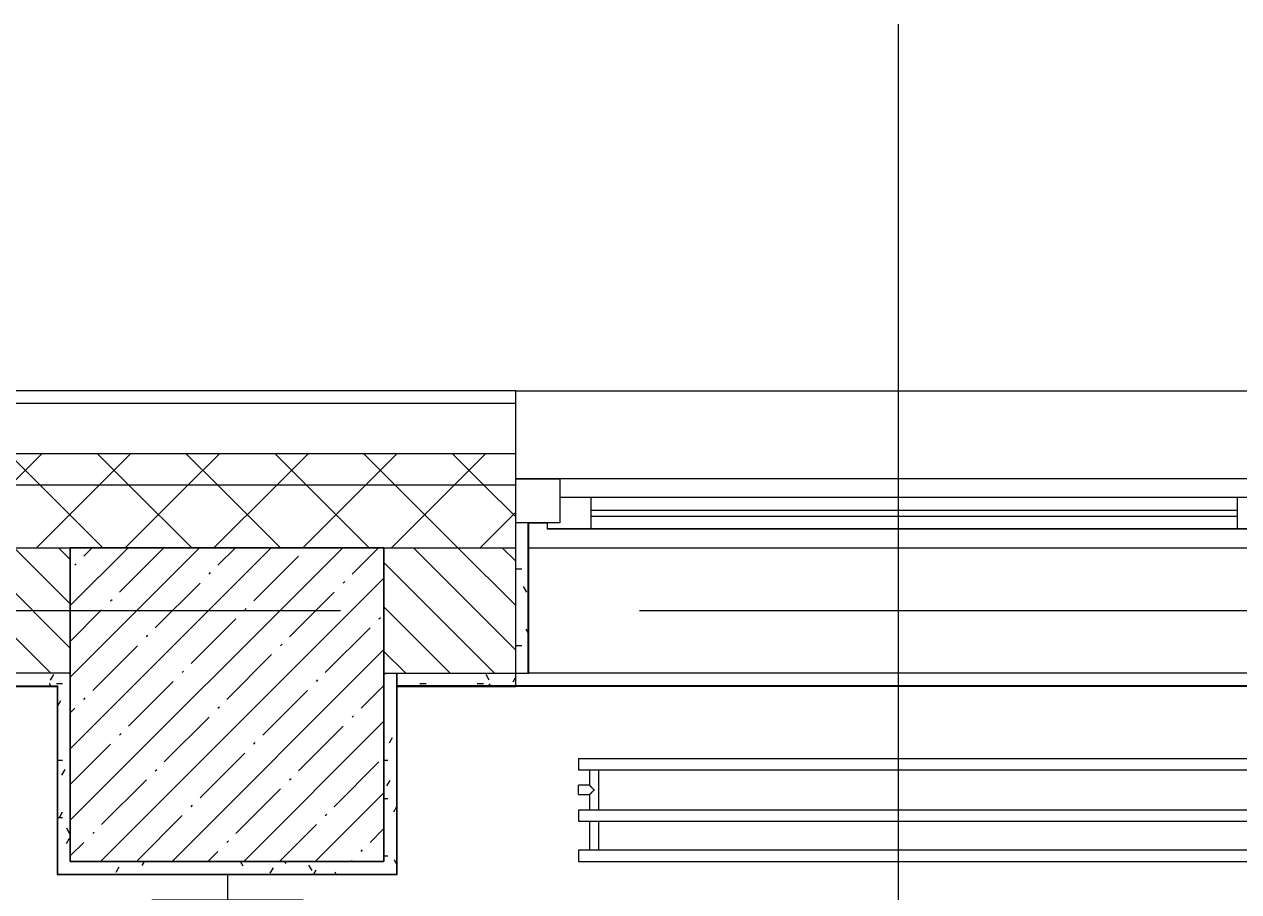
# Model space of a CAD drawing. Header units: millimetres. Extents: x 35111 to 235598, y -8553 to 29000.
# Drawn here: x 73467 to 75402, y 26552 to 27934 of the extents above; entities that cross this region are included whole.
import ezdxf

# ---------------------------------------------------------------- set-up
doc = ezdxf.new("R2010")
doc.units = ezdxf.units.MM
doc.linetypes.add('Осевая', pattern=[3175, 635, -476.25, 1587.5, -476.25])
for name, color, linetype, lineweight in [('A-ANNO-DIMS', 7, 'Continuous', 9), ('A-ANNO-DIMS-100', 7, 'Continuous', 9), ('A-DETL-GENF', 7, 'Continuous', 9), ('A-GLAZ', 7, 'Continuous', 9), ('A-GLAZ-1', 7, 'Continuous', 13), ('A-WALL', 7, 'Continuous', 9), ('I-WALL', 7, 'Continuous', 9), ('M-EQPM', 7, 'Continuous', 9), ('S-COLS', 7, 'Continuous', 9), ('Оси', 7, 'Continuous', 9), ('Оси-2', 7, 'Осевая', 9), ('Электрические приборы', 7, 'Continuous', 9)]:
    doc.layers.add(name, color=color, linetype=linetype, lineweight=lineweight)
for name, color, linetype, lineweight, true_color in [('A-WALL-1', 7, 'Continuous', 9, 0x3c3c3c), ('A-WALL-FNSH-1', 7, 'Continuous', 9, 0x3c3c3c), ('Оси розеток', 7, 'Continuous', 9, 0xff1e23)]:
    doc.layers.add(name, color=color, linetype=linetype, lineweight=lineweight, true_color=true_color)
doc.styles.add('ISOCPEUR', font='isocpeur.ttf', dxfattribs={"width": 0.9, "height": 250})
doc.dimstyles.new('ISO-2_5_0_9К_БОЛЬШОЙ_2', dxfattribs={"dimscale": 304.8, "dimtxt": 248.995294, "dimasz": 0.492126, "dimexe": 0.393701, "dimexo": 0.984252, "dimgap": 0, "dimtad": 1, "dimdec": 0, "dimrnd": 10, "dimzin": 0, "dimdsep": 46, "dimtxsty": 'ISOCPEUR', "dimblk1": 'OBLIQUE', "dimblk2": 'OBLIQUE', "dimsah": 1, "dimcen": 0.09, "dimdle": 0.393701, "dimazin": 0, "dimtfac": 1, "dimtdec": 4, "dimtix": 1, "dimtmove": 1, "dimatfit": 3, "dimfxl": 1, "dimtvp": 1, "dimtolj": 1, "dimtzin": 0, "dimarcsym": 2})
pattern_1 = [(45, (0, 0), (-70.71068, 70.71068), []), (135, (0, 0), (-70.71068, -70.71068), [])]
pattern_2 = [(0, (0, 0), (121.92, 30.48), [10.058, -81.382, 10.058, -81.382, -487.68]), (0, (0, 0), (121.92, 30.48), [-182.88, 10.058, -172.822, 10.058, -81.382, -213.36]), (0, (0, 0), (121.92, 30.48), [-457.2, 10.058, -50.902, 10.058, -142.342]), (120, (45.72, 15.24), (-87.356454, 90.345817), [10.058, -81.382, 10.058, -81.382, -487.68]), (120, (45.72, 15.24), (-87.356454, 90.345817), [-182.88, 10.058, -172.822, 10.058, -81.382, -213.36]), (120, (45.72, 15.24), (-87.356454, 90.345817), [-457.2, 10.058, -50.902, 10.058, -142.342]), (240, (60.96, 76.2), (-34.563546, -120.825817), [10.058, -81.382, 10.058, -81.382, -487.68]), (240, (60.96, 76.2), (-34.563546, -120.825817), [-182.88, 10.058, -172.822, 10.058, -81.382, -213.36]), (240, (60.96, 76.2), (-34.563546, -120.825817), [-457.2, 10.058, -50.902, 10.058, -142.342])]

# ---------------------------------------------------------------- blocks, each defined once
blk = doc.blocks.new('120_Окно_СКБ_2Ст - 120_Окно_СКБ_2Ст 2100х2400 _мал створка справа_-19092174-План размещения напольных электротехнических лючков и розеток 3 этажа в осях 12-23')
at = {"layer": 'A-GLAZ'}
for p, q in [((1050, -5), (-1050, -5)), ((-930, -55), (100, -55)), ((-1030, -75), (-1000, -75)), ((100, -65), (-930, -65))]:
    blk.add_line(p, q, dxfattribs=at)
at = {"layer": 'A-GLAZ-1'}
for p, q in [((-1050, -75), (-1050, -5)), ((-1050, -5), (-980, -5)), ((-980, -5), (-980, -75)), ((150, -35), (-980, -35)), ((-980, -35), (-980, -75)), ((-930, -85), (-930, -35)), ((100, -85), (100, -35)), ((-980, -75), (-1050, -75)), ((-980, -75), (-1000, -75)), ((-1000, -75), (-1000, -85)), ((-1000, -85), (170, -85)), ((170, -85), (-1000, -85))]:
    blk.add_line(p, q, dxfattribs=at)
blk = doc.blocks.new('Блок Розеток и Выключателей - Блок Розеток и Выключателей_SK1-V143-План размещения напольных электротехнических лючков и розеток 3 этажа в осях 12-23')
at = {"layer": 'A-DETL-GENF'}
for p, q in [((-120, -40), (0, -40)), ((-120, -160), (-120, -40)), ((0, -40), (120, -40)), ((0, -160), (0, -40)), ((0, -40), (0, -160)), ((120, -40), (120, -160)), ((0, -160), (-120, -160)), ((120, -160), (0, -160))]:
    blk.add_line(p, q, dxfattribs=at)
for centre, radius in [((-60, -100), 42), ((60, -100), 42), ((-75.6, -100), 4.8), ((-44.4, -100), 4.8), ((44.4, -100), 4.8), ((75.6, -100), 4.8)]:
    blk.add_circle(centre, radius, dxfattribs=at)
at = {"layer": 'Оси розеток'}
blk.add_line((0, 0), (0, -40), dxfattribs=at)
blk = doc.blocks.new('radiator_prado_classic_z_tip_30_po exemplyaru - Classic Z Тип 30-500-30677910-План размещения напольных электротехнических лючков и розеток 3 этажа в осях 12-23')
at = {"layer": 'M-EQPM'}
for p, q in [((2000, 228), (0, 228)), ((2000, 210), (2000, 228)), ((0, 210), (2000, 210)), ((1967.5, 210), (1967.5, 164)), ((1982.5, 164), (1982.5, 210)), ((2000, 164), (0, 164)), ((2000, 146), (2000, 164)), ((0, 146), (2000, 146)), ((1967.5, 146), (1967.5, 82)), ((1982.5, 121.5), (1982.5, 146)), ((2000, 121.5), (1982.5, 121.5)), ((2000, 121.5), (1982.5, 121.5)), ((2000, 121.5), (2000, 106.5)), ((2000, 121.2), (2000, 121.5)), ((2000, 121.5), (2000, 121.2)), ((2000, 121.2), (2000, 121.5)), ((1982.5, 82), (1982.5, 106.5)), ((1982.5, 106.5), (2000, 106.5)), ((1982.5, 106.5), (2000, 106.5)), ((2000, 106.5), (2000, 106.8)), ((2000, 106.8), (2000, 106.5)), ((2000, 106.5), (2000, 106.8)), ((2000, 82), (0, 82)), ((2000, 64), (2000, 82)), ((2000, 64), (0, 64))]:
    blk.add_line(p, q, dxfattribs=at)
for points, knots in [([(1975, 114), (1975.5, 114.5), (1976.4, 115.4), (1977.6, 116.6), (1978.4, 117.4), (1978.9, 117.9), (1979.2, 118.2), (1979.5, 118.5), (1979.8, 118.8), (1980.1, 119.2), (1980.4, 119.4), (1980.7, 119.7), (1981, 120), (1981.3, 120.3), (1981.5, 120.5), (1981.7, 120.7), (1981.9, 120.9), (1982.1, 121.1), (1982.2, 121.2), (1982.3, 121.3), (1982.5, 121.5), (1982.5, 121.5), (1982.5, 121.5)], [0, 0, 0, 0, 0.142857, 0.285714, 0.357143, 0.392857, 0.428571, 0.464286, 0.5, 0.535714, 0.571429, 0.607143, 0.642857, 0.678571, 0.714286, 0.75, 0.785714, 0.821429, 0.857143, 0.892857, 0.928571, 1, 1, 1, 1]), ([(1982.5, 106.5), (1982.5, 106.5), (1982.5, 106.5), (1982.3, 106.7), (1982.2, 106.8), (1982.1, 106.9), (1981.9, 107.1), (1981.7, 107.3), (1981.5, 107.5), (1981.3, 107.7), (1981, 108), (1980.7, 108.3), (1980.4, 108.6), (1980.1, 108.8), (1979.7, 109.3), (1979.3, 109.7), (1978.9, 110.1), (1978.4, 110.6), (1977.6, 111.4), (1976.4, 112.6), (1975.5, 113.5), (1975, 114)], [0, 0, 0, 0, 0.071429, 0.107143, 0.142857, 0.178571, 0.214286, 0.25, 0.285714, 0.321429, 0.357143, 0.392857, 0.428571, 0.464286, 0.5, 0.571429, 0.607143, 0.642857, 0.714286, 0.857143, 1, 1, 1, 1])]:
    blk.add_open_spline(points, degree=3, knots=knots, dxfattribs=at)
blk = doc.blocks.new('DIMBLOCK21-План размещения напольных электротехнических лючков и розеток 3 этажа в осях 12-23')
at = {"layer": 'A-ANNO-DIMS-100'}
for p, q in [((73520, 26280), (73520, 25975.6)), ((73520, 26095.6), (73520, 26280)), ((73790.5, 26119), (73790.5, 25975.6)), ((73790.5, 26095.6), (73790.5, 26119)), ((73018.1, 26095.6), (73592.1, 26095.6)), ((73400, 26095.6), (73790.5, 26095.6)), ((73592.1, 26095.6), (73655.2, 26095.6))]:
    blk.add_line(p, q, dxfattribs=at)
at = {"layer": 'A-ANNO-DIMS-100', "lineweight": 20}
for p, q in [((73520, 26095.6), (73595, 26170.6)), ((73790.5, 26095.6), (73865.5, 26170.6)), ((73520, 26095.6), (73445, 26020.6)), ((73790.5, 26095.6), (73715.5, 26020.6))]:
    blk.add_line(p, q, dxfattribs=at)
at = {"layer": 'A-ANNO-DIMS-100', "color": 0, "insert": (73018.1, 26422.2), "char_height": 250, "width": 568.858, "attachment_point": 1, "line_spacing_factor": 1.149209, "style": 'ISOCPEUR'}
blk.add_mtext('270', dxfattribs=at)
blk = doc.blocks.new('_Oblique')
at = {"color": 0, "linetype": 'ByBlock', "lineweight": -2}
blk.add_line((-0.5, -0.5), (0.5, 0.5), dxfattribs=at)
blk = doc.blocks.new('DIMBLOCK22-План размещения напольных электротехнических лючков и розеток 3 этажа в осях 12-23')
at = {"layer": 'A-ANNO-DIMS-100'}
for p, q in [((74060, 26280), (74060, 25975.6)), ((74060, 26095.6), (74060, 26280)), ((73790.5, 26119), (73790.5, 25975.6)), ((73790.5, 26095.6), (73790.5, 26119)), ((73790.5, 26095.6), (74180, 26095.6)), ((74000.8, 26095.6), (73925.2, 26095.6)), ((74574.8, 26095.6), (74000.8, 26095.6))]:
    blk.add_line(p, q, dxfattribs=at)
at = {"layer": 'A-ANNO-DIMS-100', "lineweight": 20}
for p, q in [((73790.5, 26095.6), (73865.5, 26170.6)), ((74060, 26095.6), (74135, 26170.6)), ((73790.5, 26095.6), (73715.5, 26020.6)), ((74060, 26095.6), (73985, 26020.6))]:
    blk.add_line(p, q, dxfattribs=at)
at = {"layer": 'A-ANNO-DIMS-100', "color": 0, "insert": (74100.8, 26422.2), "char_height": 250, "width": 568.858, "attachment_point": 1, "line_spacing_factor": 1.149209, "style": 'ISOCPEUR'}
blk.add_mtext('270', dxfattribs=at)

msp = doc.modelspace()

# ---------------------------------------------------------------- hatches: boundary and pattern name
at = {"layer": 'A-WALL'}
h = msp.add_hatch(dxfattribs=at)
h.set_pattern_fill('FP_20', color=256, style=0, pattern_type=2)
h.set_pattern_definition(pattern_1)
h.paths.add_polyline_path([(84500.7, 27200), (84500.7, 27250), (80350, 27250), (80350, 27200), (81914.4, 27200)])
h.paths.add_polyline_path([(76350, 27200), (77250, 27200), (77250, 27250), (76350, 27250)])
h.paths.add_polyline_path([(73907.1, 27200), (74250, 27200), (74250, 27250), (72910, 27250), (72910, 27200), (73179.2, 27200)])
h.paths.add_polyline_path([(70810, 27200), (70810, 27250), (69610, 27250), (69610, 27200), (70267.5, 27200)])
h.paths.add_polyline_path([(67110, 27200), (67110, 27250), (66560, 27250), (66560, 27200), (66627.8, 27200)])
h = msp.add_hatch(dxfattribs=at)
h.set_pattern_fill('FP_20', color=256, style=0, pattern_type=2)
h.set_pattern_definition(pattern_1)
h.paths.add_polyline_path([(84500.7, 27100), (84500.7, 27200), (80350, 27200), (80350, 27100), (81914.4, 27100)])
h.paths.add_polyline_path([(76818.9, 27100), (77250, 27100), (77250, 27200), (76350, 27200), (76350, 27100)])
h.paths.add_polyline_path([(74250, 27100), (74250, 27200), (72910, 27200), (72910, 27100), (73907.1, 27100)])
h.paths.add_polyline_path([(70810, 27100), (70810, 27200), (69610, 27200), (69610, 27100), (70267.5, 27100)])
h.paths.add_polyline_path([(67110, 27100), (67110, 27200), (66560, 27200), (66560, 27100), (66627.8, 27100)])
h = msp.add_hatch(dxfattribs=at)
h.set_pattern_fill('FP_19', color=256, style=0, pattern_type=2)
h.set_pattern_definition([(135, (0, 0), (-35.35534, -35.35534), [])])
h.paths.add_polyline_path([(84200, 26900), (84200, 27100), (81150, 27100), (81150, 26900), (83225.1, 26900)])
h.paths.add_polyline_path([(80350, 26900), (80650, 26900), (80650, 27100), (80350, 27100), (80350, 26943.3)])
h.paths.add_polyline_path([(76454.9, 26900), (76750, 26900), (76750, 27100), (76350, 27100), (76350, 26900)])
h.paths.add_polyline_path([(74250, 26900), (74250, 27100), (74040, 27100), (74040, 26900), (74061, 26900)])
h.paths.add_polyline_path([(73540, 26900), (73540, 27100), (72910, 27100), (72910, 26900), (73361.2, 26900)])
h.paths.add_polyline_path([(69610, 26900), (70310, 26900), (70310, 27100), (69610, 27100)])
h.paths.add_polyline_path([(66781, 26900), (67110, 26900), (67110, 27100), (66760, 27100), (66760, 26900), (66780, 26900)])
at = {"layer": 'I-WALL'}
h = msp.add_hatch(dxfattribs=at)
h.set_pattern_fill('FP_71', color=256, style=0, pattern_type=2)
h.set_pattern_definition(pattern_2)
h.paths.add_polyline_path([(74270, 26900), (74270, 27140), (74250, 27140), (74250, 26900)])
h = msp.add_hatch(dxfattribs=at)
h.set_pattern_fill('FP_71', color=256, style=0, pattern_type=2)
h.set_pattern_definition(pattern_2)
h.paths.add_polyline_path([(73520, 26880), (73540, 26880), (73540, 26900), (72910, 26900), (72910, 26880), (73361.2, 26880)])
h = msp.add_hatch(dxfattribs=at)
h.set_pattern_fill('FP_71', color=256, style=0, pattern_type=2)
h.set_pattern_definition(pattern_2)
h.paths.add_polyline_path([(74060, 26600), (74060, 26900), (74040, 26900), (74040, 26600)])
h = msp.add_hatch(dxfattribs=at)
h.set_pattern_fill('FP_71', color=256, style=0, pattern_type=2)
h.set_pattern_definition(pattern_2)
h.paths.add_polyline_path([(76750, 26880), (76750, 26900), (76350, 26900), (76350, 26880), (76730, 26880)])
h.paths.add_polyline_path([(74060, 26880), (74250, 26880), (74250, 26900), (74060, 26900)])
h = msp.add_hatch(dxfattribs=at)
h.set_pattern_fill('FP_71', color=256, style=0, pattern_type=2)
h.set_pattern_definition(pattern_2)
h.paths.add_polyline_path([(73520, 26580), (73540, 26580), (73540, 26880), (73520, 26879), (73520, 26727.3)])
h = msp.add_hatch(dxfattribs=at)
h.set_pattern_fill('FP_71', color=256, style=0, pattern_type=2)
h.set_pattern_definition(pattern_2)
h.paths.add_polyline_path([(74060, 26580), (74060, 26600), (73540, 26600), (73540, 26580), (73907.1, 26580)])
at = {"layer": 'S-COLS'}
h = msp.add_hatch(dxfattribs=at)
h.set_pattern_fill('FP_17', color=256, style=0, pattern_type=2)
h.set_pattern_definition([(45, (0, 0), (-57.02463, 57.02463), []), (45, (57.025, 0), (-57.02463, 57.02463), [100.806, -20.161, 3.353, -16.808])])
h.paths.add_polyline_path([(73540, 26600), (74040, 26600), (74040, 27100), (73540, 27100), (73540, 26727.3)])

# ---------------------------------------------------------------- linework, layer by layer
at = {"layer": 'A-WALL'}
for p, q in [((74250, 27350), (76350, 27350)), ((74250, 27330), (72910, 27330)), ((74250, 27250), (72910, 27250)), ((74250, 27200), (72910, 27200)), ((73540, 26900), (72890, 26900)), ((74040, 26900), (74270, 26900)), ((72910, 26880), (73520, 26880)), ((73520, 26580), (73520, 26880))]:
    msp.add_line(p, q, dxfattribs=at)
at = {"layer": 'A-WALL-1'}
for p, q in [((74250, 26880), (74250, 27330)), ((74270, 27140), (74250, 27140)), ((74270, 26900), (74270, 27140)), ((72910, 27100), (74250, 27100)), ((73540, 26600), (73540, 27100)), ((74040, 27100), (74040, 26600)), ((74060, 26880), (74061, 26880)), ((74040, 26600), (73540, 26600)), ((73520, 26580), (74060, 26580))]:
    msp.add_line(p, q, dxfattribs=at)
at = {"layer": 'A-WALL-FNSH-1'}
for p, q in [((74250, 27350), (72910, 27350)), ((74250, 27330), (74250, 27350)), ((74271, 27140), (74270, 27140)), ((74271, 26900), (74271, 27140)), ((74060, 26900), (74060, 26580)), ((74061, 26880), (74061, 26900)), ((74270, 26900), (74271, 26900)), ((72910, 26879), (73519, 26879)), ((73519, 26879), (73519, 26579)), ((74250, 26880), (74061, 26880)), ((74061, 26579), (74061, 26879)), ((74061, 26879), (74250, 26879)), ((74250, 26879), (74250, 26880)), ((73519, 26579), (74061, 26579))]:
    msp.add_line(p, q, dxfattribs=at)
at = {"layer": 'I-WALL'}
for p, q in [((74270, 27100), (76330, 27100)), ((74270, 27100), (76330, 27100)), ((76329, 26900), (74271.1, 26900)), ((76350, 26880), (74250, 26880)), ((76350, 26880), (74250, 26880)), ((76350, 26879), (74250, 26879))]:
    msp.add_line(p, q, dxfattribs=at)
at = {"layer": 'S-COLS'}
for p, q in [((74040, 27100), (73540, 27100)), ((73540, 27100), (73540, 26900)), ((74040, 26900), (74040, 27100)), ((73540, 26900), (73540, 26600)), ((74040, 26600), (74040, 26900)), ((73540, 26600), (74040, 26600))]:
    msp.add_line(p, q, dxfattribs=at)
at = {"layer": 'Оси'}
msp.add_line((74860, 25434.4), (74860, 27934.4), dxfattribs=at)
at = {"layer": 'Оси-2'}
msp.add_line((38410.7, 27000), (82250, 27000), dxfattribs=at)

# ---------------------------------------------------------------- block references
at = {"layer": 'A-GLAZ'}
msp.add_blockref('120_Окно_СКБ_2Ст - 120_Окно_СКБ_2Ст 2100х2400 _мал створка справа_-19092174-План размещения напольных электротехнических лючков и розеток 3 этажа в осях 12-23', (75300, 27215), dxfattribs=at)
at = {"layer": 'M-EQPM', "rotation": 180}
msp.add_blockref('radiator_prado_classic_z_tip_30_po exemplyaru - Classic Z Тип 30-500-30677910-План размещения напольных электротехнических лючков и розеток 3 этажа в осях 12-23', (76350, 26828), dxfattribs=at)
at = {"layer": 'Электрические приборы'}
msp.add_blockref('Блок Розеток и Выключателей - Блок Розеток и Выключателей_SK1-V143-План размещения напольных электротехнических лючков и розеток 3 этажа в осях 12-23', (73790.5, 26579), dxfattribs=at)

# ---------------------------------------------------------------- dimensions: what is measured, and where the dimension line sits
at = {"layer": 'A-ANNO-DIMS'}
for base, p1, p2, override, picture, middle in [((73790.4999987, 26095.5757666), (73519.9999987, 26579.9998756), (73790.4999987, 26418.9998756), {"dimpost": '<>', "dimfxl": 314.787627}, 'DIMBLOCK21-План размещения напольных электротехнических лючков и розеток 3 этажа в осях 12-23', (73302.5240713, 26255.5230365)), ((74059.9999987, 26095.5757666), (73790.4999987, 26418.9998756), (74059.9999987, 26579.9998756), {"dimpost": '<>', "dimfxl": 313.928734}, 'DIMBLOCK22-План размещения напольных электротехнических лючков и розеток 3 этажа в осях 12-23', (74385.1795915, 26255.5230365))]:
    dim = msp.add_linear_dim(base=base, p1=p1, p2=p2, dimstyle='ISO-2_5_0_9К_БОЛЬШОЙ_2', override=override, dxfattribs=at)
    dim.commit()
    dim.dimension.update_dxf_attribs({"geometry": picture, "text_midpoint": middle, "dimtype": 160})

doc.saveas('drawing.dxf')
